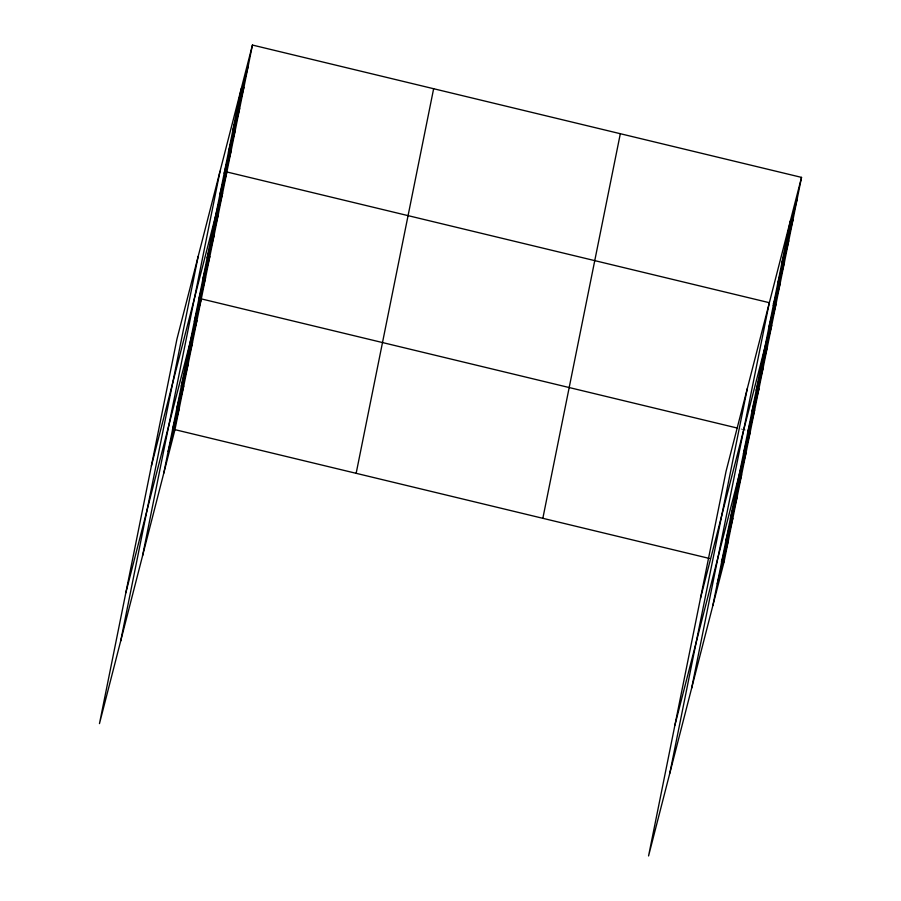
<?xml version="1.0" encoding="UTF-8"?>
<svg xmlns="http://www.w3.org/2000/svg" width="901" height="901" viewBox="0 0 901 901"><rect width="100%" height="100%" fill="white"/><g stroke="black" fill="none" stroke-linecap="round" stroke-linejoin="round"><path stroke-width="0.68" stroke-dasharray="4.5 3.38" d="M740.994 428.955L746.366 430.25"/><path stroke-width="1.35" d="M120.689 640.994L198.175 256.402M142.538 555.872L220.024 171.269M163.757 473.25L241.243 88.647M252.438 45.05L176.956 339.024L99.47 723.616L174.952 429.653L252.438 45.05L801.53 177.384L724.044 561.976L648.562 855.95L726.048 471.347L801.53 177.384M356.154 473.318L433.64 88.715M542.841 518.312L620.327 133.708M669.781 773.328L747.267 388.725M691.641 688.195L769.127 303.603M712.849 605.573L790.335 220.97M236.986 109.798L248.169 66.201M232.717 130.949L243.912 87.352M228.46 152.1L239.655 108.514M224.191 173.262L235.386 129.665M219.934 194.413L231.129 150.816M151.391 465.941L226.861 171.967L769.251 302.68M211.408 236.715L222.603 193.118M207.151 257.866L218.346 214.269M202.883 279.028L214.078 235.431M198.625 300.179L209.82 256.582M194.357 321.33L205.552 277.733M125.813 592.858L201.295 298.884L736.962 427.975M185.707 364.274L196.902 320.677M181.315 386.067L192.51 342.47M176.923 407.86L188.118 364.263M172.541 429.653L183.725 386.067M168.149 451.457L179.344 407.86M786.077 242.132L797.272 198.535M781.809 263.283L793.004 219.686M777.552 284.434L788.747 240.837M773.295 305.585L784.478 261.988M769.026 326.736L780.221 283.139M700.482 598.264L775.964 304.301L773.272 303.648M760.5 369.05L771.695 325.452M756.243 390.201L767.438 346.603M751.986 411.352L763.17 367.754M747.717 432.503L758.912 388.905M743.46 453.654L754.655 410.056M674.905 725.181L750.387 431.219L747.706 430.565M734.799 496.609L745.994 453.012M730.418 518.402L741.602 474.804M726.026 540.195L737.221 496.597M721.633 561.987L732.828 518.39M717.241 583.78L728.436 540.183M174.952 429.653L709.278 558.417M721.363 561.334L724.044 561.976"/></g></svg>
